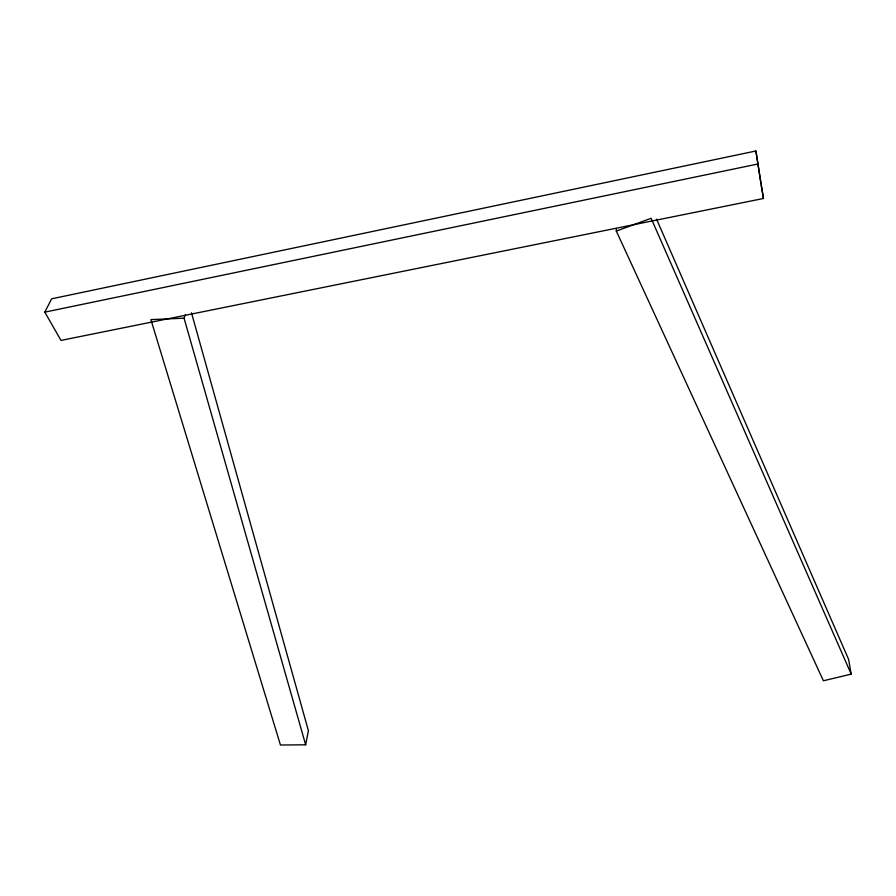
<?xml version="1.0" encoding="UTF-8"?>
<svg xmlns="http://www.w3.org/2000/svg" width="896" height="896" viewBox="0 0 896 896"><rect width="100%" height="100%" fill="white"/><g stroke="black" fill="none" stroke-linecap="round" stroke-linejoin="round"><path stroke-width="1.34" d="M185.483 314.518L184.072 318.192L150.886 319.603L280.459 745.013L305.659 744.811L308.392 730.677L191.486 312.816M44.8 312.144L51.643 298.816L755.899 150.987L763.459 198.486L61.006 340.413L44.8 312.144L758.139 163.957M616.314 231.067L651.123 218.299L851.2 674.128L823.402 680.77L616.314 231.067L616.269 228.402M656.544 219.117L848.602 659.355L851.2 674.128M184.072 318.192L305.659 744.811M761.186 185.27L763.459 198.486M755.899 150.987L760.973 183.904"/></g></svg>
